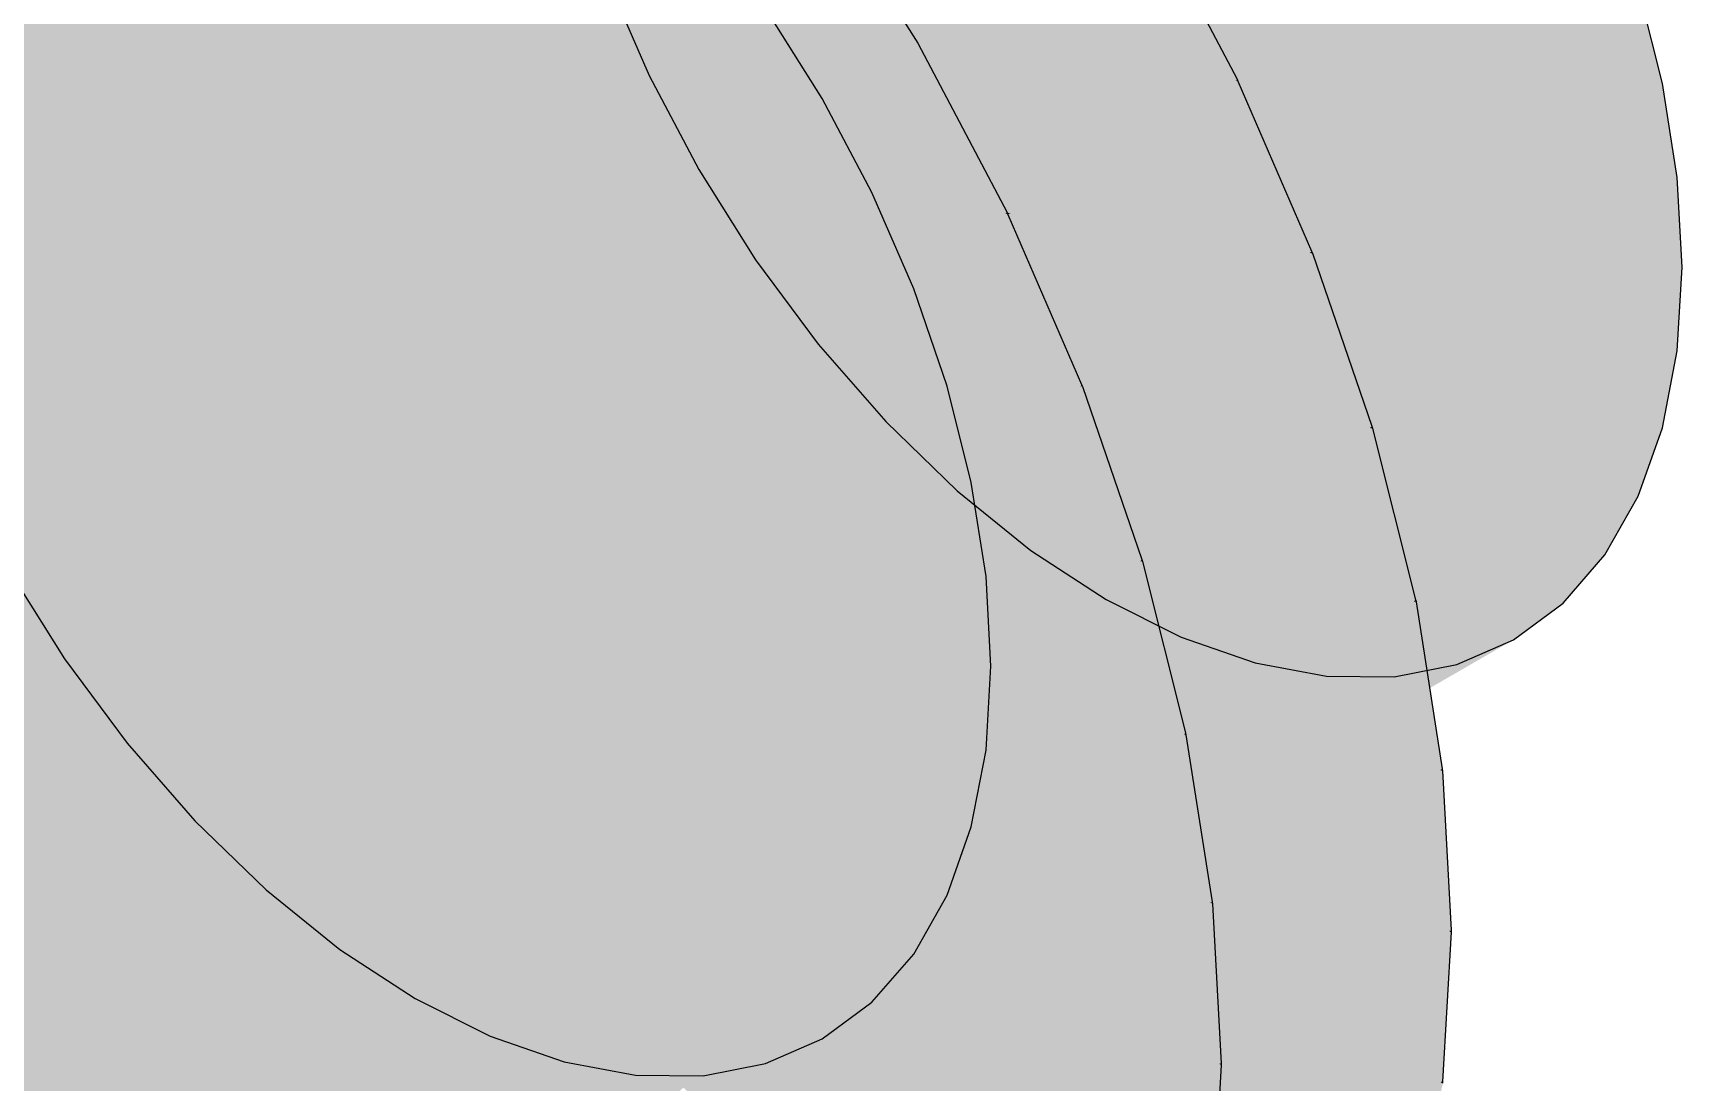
# Model space of a CAD drawing. Extents: x 0 to 297, y 0 to 210.
# Drawn here: x 190.15 to 200.28, y 145.92 to 152.36 of the extents above; entities that cross this region are included whole.
import ezdxf

# ---------------------------------------------------------------- set-up
doc = ezdxf.new("R2010")
doc.units = 0
doc.layers.add('SOMBRA', color=8, linetype='CONTINUOUS')
doc.layers.add('VISIBLE', color=7, linetype='CONTINUOUS')

msp = doc.modelspace()

# ---------------------------------------------------------------- linework, layer by layer
at = {"layer": 'SOMBRA', "color": 253}
for points in [[(188.9645, 152.5588), (193.2071, 155.0083), (188.9947, 152.0085)], [(193.2071, 155.0083), (193.2374, 154.458), (188.9947, 152.0085)], [(188.9947, 152.0085), (193.2374, 154.458), (189.0849, 151.4326)], [(193.2374, 154.458), (193.3276, 153.8821), (189.0849, 151.4326)], [(195, 151.961), (199.2426, 154.4104), (194.6523, 152.5138)], [(199.5476, 153.8329), (199.2426, 154.4104), (195, 151.961)], [(195.3049, 151.3834), (199.5476, 153.8329), (195, 151.961)], [(195.5858, 152.2992), (197, 153.1157), (194.9599, 153.2943)], [(195.5003, 152.2498), (195.083, 152.9133), (195.3566, 153.167)], [(195.8181, 152.4333), (195.5003, 152.2498), (195.3566, 153.167)], [(197.5489, 152.0761), (197, 153.1157), (195.5858, 152.2992)], [(197, 153.1157), (197.5379, 152.0727), (196.2835, 152.702)], [(197, 153.1157), (197.5489, 152.0761), (197.5379, 152.0727)], [(193.9377, 152.1012), (193.6808, 152.6936), (196.7426, 152.9671)], [(194.2426, 151.5237), (193.9377, 152.1012), (196.7426, 152.9671)], [(194.5903, 150.9708), (194.2426, 151.5237), (196.7426, 152.9671)], [(194.9749, 150.4522), (194.5903, 150.9708), (196.7426, 152.9671)], [(195.2815, 152.1235), (194.8946, 152.7386), (195.083, 152.9133)], [(195.3897, 149.9765), (194.9749, 150.4522), (196.7426, 152.9671)], [(195.5003, 152.2498), (195.2815, 152.1235), (195.083, 152.9133)], [(195.8276, 149.552), (195.3897, 149.9765), (196.7426, 152.9671)], [(196.2812, 149.1859), (195.8276, 149.552), (196.7426, 152.9671)], [(196.7426, 148.8846), (196.2812, 149.1859), (196.7426, 152.9671)], [(197.2041, 148.6531), (196.7426, 148.8846), (196.7426, 152.9671)], [(197.6577, 148.4954), (197.2041, 148.6531), (196.7426, 152.9671)], [(198.0956, 148.4142), (197.6577, 148.4954), (196.7426, 152.9671)], [(198.5104, 148.4109), (198.0956, 148.4142), (196.7426, 152.9671)], [(198.8949, 148.4856), (198.5104, 148.4109), (196.7426, 152.9671)], [(199.2426, 148.6369), (198.8949, 148.4856), (196.7426, 152.9671)], [(199.5476, 148.8624), (199.2426, 148.6369), (196.7426, 152.9671)], [(199.8045, 149.1581), (199.5476, 148.8624), (196.7426, 152.9671)], [(200.009, 149.5189), (199.8045, 149.1581), (196.7426, 152.9671)], [(200.1577, 149.9388), (200.009, 149.5189), (196.7426, 152.9671)], [(200.2479, 150.4104), (200.1577, 149.9388), (196.7426, 152.9671)], [(200.2782, 150.9258), (200.2479, 150.4104), (196.7426, 152.9671)], [(200.2479, 151.4762), (200.2782, 150.9258), (196.7426, 152.9671)], [(200.1577, 152.052), (200.2479, 151.4762), (196.7426, 152.9671)], [(200.009, 152.6435), (200.1577, 152.052), (196.7426, 152.9671)], [(195.1345, 152.0386), (194.7681, 152.6212), (194.8946, 152.7386)], [(195.2815, 152.1235), (195.1345, 152.0386), (194.8946, 152.7386)], [(196.2228, 151.6667), (195.8181, 152.4333), (196.2835, 152.702)], [(196.745, 151.8279), (196.2228, 151.6667), (196.2835, 152.702)], [(196.745, 151.8279), (196.2835, 152.702), (196.8571, 152.4142)], [(195.0435, 151.9861), (194.6898, 152.5485), (194.7681, 152.6212)], [(195.1345, 152.0386), (195.0435, 151.9861), (194.7681, 152.6212)], [(195, 151.961), (194.6523, 152.5138), (194.6898, 152.5485)], [(195.0435, 151.9861), (195, 151.961), (194.6898, 152.5485)], [(195.8662, 151.5567), (195.5003, 152.2498), (195.8181, 152.4333)], [(196.2228, 151.6667), (195.8662, 151.5567), (195.8181, 152.4333)], [(197.5379, 152.0727), (196.745, 151.8279), (196.8571, 152.4142)], [(196.1347, 151.2596), (197.5489, 152.0761), (195.5858, 152.2992)], [(195.6208, 151.4809), (195.2815, 152.1235), (195.5003, 152.2498)], [(195.8662, 151.5567), (195.6208, 151.4809), (195.5003, 152.2498)], [(195.4558, 151.43), (195.1345, 152.0386), (195.2815, 152.1235)], [(195.6208, 151.4809), (195.4558, 151.43), (195.2815, 152.1235)], [(197.1338, 150.9315), (196.745, 151.8279), (197.5379, 152.0727)], [(197.5538, 152.0647), (197.1338, 150.9315), (197.5379, 152.0727)], [(197.5538, 152.0647), (197.9994, 151.0088), (197.1338, 150.9315)], [(197.5489, 152.0761), (197.5538, 152.0647), (197.5379, 152.0727)], [(197.5538, 152.0647), (198.0064, 151.0212), (197.9994, 151.0088)], [(195.3049, 151.3834), (195, 151.961), (195.0435, 151.9861)], [(195.3538, 151.3985), (195.0435, 151.9861), (195.1345, 152.0386)], [(195.3538, 151.3985), (195.3049, 151.3834), (195.0435, 151.9861)], [(195.4558, 151.43), (195.3538, 151.3985), (195.1345, 152.0386)], [(196.5638, 150.8805), (196.2228, 151.6667), (196.745, 151.8279)], [(197.1338, 150.9315), (196.5638, 150.8805), (196.745, 151.8279)], [(196.1746, 150.8458), (195.8662, 151.5567), (196.2228, 151.6667)], [(196.5638, 150.8805), (196.1746, 150.8458), (196.2228, 151.6667)], [(195.9066, 150.8218), (195.6208, 151.4809), (195.8662, 151.5567)], [(196.1746, 150.8458), (195.9066, 150.8218), (195.8662, 151.5567)], [(195.7265, 150.8058), (195.4558, 151.43), (195.6208, 151.4809)], [(195.9066, 150.8218), (195.7265, 150.8058), (195.6208, 151.4809)], [(195.5619, 150.791), (195.3049, 151.3834), (195.3538, 151.3985)], [(195.6152, 150.7958), (195.3538, 151.3985), (195.4558, 151.43)], [(195.6152, 150.7958), (195.5619, 150.791), (195.3538, 151.3985)], [(195.7265, 150.8058), (195.6152, 150.7958), (195.4558, 151.43)], [(197.4434, 150.0279), (197.1338, 150.9315), (197.9994, 151.0088)], [(198.0114, 151.0098), (198.3668, 149.9364), (197.4434, 150.0279)], [(198.0114, 151.0098), (197.4434, 150.0279), (197.9994, 151.0088)], [(198.0064, 151.0212), (198.0114, 151.0098), (197.9994, 151.0088)], [(198.0114, 151.0098), (198.3756, 149.9466), (198.3668, 149.9364)], [(196.4201, 150.1293), (196.1746, 150.8458), (196.5638, 150.8805)], [(196.8352, 150.0881), (196.4201, 150.1293), (196.5638, 150.8805)], [(196.8352, 150.0881), (196.5638, 150.8805), (197.1338, 150.9315)], [(197.4434, 150.0279), (196.8352, 150.0881), (197.1338, 150.9315)], [(195.7664, 150.194), (195.5619, 150.791), (195.6152, 150.7958)], [(195.8233, 150.1884), (195.6152, 150.7958), (195.7265, 150.8058)], [(195.8233, 150.1884), (195.7664, 150.194), (195.6152, 150.7958)], [(195.9421, 150.1766), (195.7265, 150.8058), (195.9066, 150.8218)], [(195.9421, 150.1766), (195.8233, 150.1884), (195.7265, 150.8058)], [(196.1342, 150.1576), (195.9066, 150.8218), (196.1746, 150.8458)], [(196.1342, 150.1576), (195.9421, 150.1766), (195.9066, 150.8218)], [(196.4201, 150.1293), (196.1342, 150.1576), (196.1746, 150.8458)], [(195.9151, 149.6025), (195.7664, 150.194), (195.8233, 150.1884)], [(195.9745, 149.5866), (195.9151, 149.6025), (195.8233, 150.1884)], [(195.9745, 149.5866), (195.8233, 150.1884), (195.9421, 150.1766)], [(196.0987, 149.5533), (195.9745, 149.5866), (195.9421, 150.1766)], [(196.0987, 149.5533), (195.9421, 150.1766), (196.1342, 150.1576)], [(196.2996, 149.4995), (196.0987, 149.5533), (196.1342, 150.1576)], [(196.2996, 149.4995), (196.1342, 150.1576), (196.4201, 150.1293)], [(196.5985, 149.4194), (196.2996, 149.4995), (196.4201, 150.1293)], [(196.5985, 149.4194), (196.4201, 150.1293), (196.8352, 150.0881)], [(197.0325, 149.3031), (196.5985, 149.4194), (196.8352, 150.0881)], [(197.0325, 149.3031), (196.8352, 150.0881), (197.4434, 150.0279)], [(197.6684, 149.1327), (197.0325, 149.3031), (197.4434, 150.0279)], [(197.6684, 149.1327), (197.4434, 150.0279), (198.3668, 149.9364)], [(198.3795, 149.9352), (197.6684, 149.1327), (198.3668, 149.9364)], [(198.3795, 149.9352), (198.6338, 148.874), (197.6684, 149.1327)], [(198.3756, 149.9466), (198.3795, 149.9352), (198.3668, 149.9364)], [(198.3795, 149.9352), (198.6443, 148.8818), (198.6338, 148.874)], [(196.0053, 149.0267), (195.9151, 149.6025), (195.9745, 149.5866)], [(196.0663, 149.0007), (196.0053, 149.0267), (195.9745, 149.5866)], [(196.0663, 149.0007), (195.9745, 149.5866), (196.0987, 149.5533)], [(196.1938, 148.9465), (196.0663, 149.0007), (196.0987, 149.5533)], [(196.1938, 148.9465), (196.0987, 149.5533), (196.2996, 149.4995)], [(196.4, 148.8588), (196.1938, 148.9465), (196.2996, 149.4995)], [(196.4, 148.8588), (196.2996, 149.4995), (196.5985, 149.4194)], [(196.7067, 148.7283), (196.4, 148.8588), (196.5985, 149.4194)], [(196.7067, 148.7283), (196.5985, 149.4194), (197.0325, 149.3031)], [(197.1523, 148.5388), (196.7067, 148.7283), (197.0325, 149.3031)], [(197.1523, 148.5388), (197.0325, 149.3031), (197.6684, 149.1327)], [(197.8049, 148.2612), (197.1523, 148.5388), (197.6684, 149.1327)], [(197.8049, 148.2612), (197.6684, 149.1327), (198.6338, 148.874)], [(189.8655, 148.9966), (189.9565, 149.0491), (190.2319, 148.414)], [(189.9565, 149.0491), (190, 149.0742), (190.3102, 148.4866)], [(189.9565, 149.0491), (190.3102, 148.4866), (190.2319, 148.414)], [(190, 149.0742), (190.3477, 148.5214), (190.3102, 148.4866)], [(196.0355, 148.4763), (196.0053, 149.0267), (196.0663, 149.0007)], [(189.8655, 148.9966), (190.2319, 148.414), (190.1054, 148.2966)], [(196.0971, 148.4408), (196.0355, 148.4763), (196.0663, 149.0007)], [(196.0971, 148.4408), (196.0663, 149.0007), (196.1938, 148.9465)], [(196.2257, 148.3665), (196.0971, 148.4408), (196.1938, 148.9465)], [(196.2257, 148.3665), (196.1938, 148.9465), (196.4, 148.8588)], [(196.4336, 148.2465), (196.2257, 148.3665), (196.4, 148.8588)], [(196.4336, 148.2465), (196.4, 148.8588), (196.7067, 148.7283)], [(198.6471, 148.8705), (197.8049, 148.2612), (198.6338, 148.874)], [(198.6471, 148.8705), (198.7958, 147.8398), (197.8049, 148.2612)], [(198.6443, 148.8818), (198.6471, 148.8705), (198.6338, 148.874)], [(198.6471, 148.8705), (198.8078, 147.845), (198.7958, 147.8398)], [(196.743, 148.0679), (196.4336, 148.2465), (196.7067, 148.7283)], [(196.743, 148.0679), (196.7067, 148.7283), (197.1523, 148.5388)], [(190.3102, 148.4866), (190.3477, 148.5214), (190.7015, 147.9589)], [(190.3477, 148.5214), (190.7322, 148.0027), (190.7015, 147.9589)], [(197.1924, 147.8084), (196.743, 148.0679), (197.1523, 148.5388)], [(197.1924, 147.8084), (197.1523, 148.5388), (197.8049, 148.2612)], [(190.2319, 148.414), (190.3102, 148.4866), (190.6372, 147.8674)], [(190.3102, 148.4866), (190.7015, 147.9589), (190.6372, 147.8674)], [(196.0053, 147.9609), (196.0355, 148.4763), (196.0971, 148.4408)], [(196.0663, 147.9164), (196.0053, 147.9609), (196.0971, 148.4408)], [(196.0663, 147.9164), (196.0971, 148.4408), (196.2257, 148.3665)], [(190.1054, 148.2966), (190.2319, 148.414), (190.5332, 147.7195)], [(190.2319, 148.414), (190.6372, 147.8674), (190.5332, 147.7195)], [(196.1938, 147.8234), (196.0663, 147.9164), (196.2257, 148.3665)], [(196.1938, 147.8234), (196.2257, 148.3665), (196.4336, 148.2465)], [(189.917, 148.1219), (190.1054, 148.2966), (190.3785, 147.4994)], [(190.1054, 148.2966), (190.5332, 147.7195), (190.3785, 147.4994)], [(196.4, 147.6731), (196.1938, 147.8234), (196.4336, 148.2465)], [(196.4, 147.6731), (196.4336, 148.2465), (196.743, 148.0679)], [(197.8507, 147.4283), (197.1924, 147.8084), (197.8049, 148.2612)], [(197.8507, 147.4283), (197.8049, 148.2612), (198.7958, 147.8398)], [(189.917, 148.1219), (190.3785, 147.4994), (190.1538, 147.1797)], [(196.7067, 147.4493), (196.4, 147.6731), (196.743, 148.0679)], [(196.7067, 147.4493), (196.743, 148.0679), (197.1924, 147.8084)], [(190.6372, 147.8674), (190.7015, 147.9589), (191.0742, 147.3662)], [(190.7015, 147.9589), (190.7322, 148.0027), (191.1235, 147.4749)], [(190.7015, 147.9589), (191.1235, 147.4749), (191.0742, 147.3662)], [(190.7322, 148.0027), (191.147, 147.527), (191.1235, 147.4749)], [(195.9151, 147.4893), (196.0053, 147.9609), (196.0663, 147.9164)], [(195.9745, 147.4365), (195.9151, 147.4893), (196.0663, 147.9164)], [(195.9745, 147.4365), (196.0663, 147.9164), (196.1938, 147.8234)], [(190.5332, 147.7195), (190.6372, 147.8674), (190.9947, 147.1903)], [(190.6372, 147.8674), (191.0742, 147.3662), (190.9947, 147.1903)], [(196.0987, 147.3264), (195.9745, 147.4365), (196.1938, 147.8234)], [(196.0987, 147.3264), (196.1938, 147.8234), (196.4, 147.6731)], [(198.8095, 147.8339), (197.8507, 147.4283), (198.7958, 147.8398)], [(198.8095, 147.8339), (198.8502, 146.8513), (197.8507, 147.4283)], [(198.8078, 147.845), (198.8095, 147.8339), (198.7958, 147.8398)], [(198.8095, 147.8339), (198.8634, 146.8539), (198.8502, 146.8513)], [(190.3785, 147.4994), (190.5332, 147.7195), (190.8763, 146.9285)], [(190.5332, 147.7195), (190.9947, 147.1903), (190.8763, 146.9285)], [(197.1523, 147.1243), (196.7067, 147.4493), (197.1924, 147.8084)], [(197.1523, 147.1243), (197.1924, 147.8084), (197.8507, 147.4283)], [(196.2996, 147.1483), (196.0987, 147.3264), (196.4, 147.6731)], [(196.2996, 147.1483), (196.4, 147.6731), (196.7067, 147.4493)], [(191.1235, 147.4749), (191.147, 147.527), (191.569, 147.0431)], [(191.147, 147.527), (191.5849, 147.1025), (191.569, 147.0431)], [(190.1538, 147.1797), (190.3785, 147.4994), (190.7043, 146.5484)], [(190.3785, 147.4994), (190.8763, 146.9285), (190.7043, 146.5484)], [(191.0742, 147.3662), (191.1235, 147.4749), (191.5357, 146.9188)], [(191.1235, 147.4749), (191.569, 147.0431), (191.5357, 146.9188)], [(195.7664, 147.0694), (195.9151, 147.4893), (195.9745, 147.4365)], [(195.8233, 147.0094), (195.7664, 147.0694), (195.9745, 147.4365)], [(195.8233, 147.0094), (195.9745, 147.4365), (196.0987, 147.3264)], [(196.5985, 146.8833), (196.2996, 147.1483), (196.7067, 147.4493)], [(196.5985, 146.8833), (196.7067, 147.4493), (197.1523, 147.1243)], [(197.8049, 146.6483), (197.1523, 147.1243), (197.8507, 147.4283)], [(197.8049, 146.6483), (197.8507, 147.4283), (198.8502, 146.8513)], [(190.9947, 147.1903), (191.0742, 147.3662), (191.4819, 146.718)], [(191.0742, 147.3662), (191.5357, 146.9188), (191.4819, 146.718)], [(195.9421, 146.884), (195.8233, 147.0094), (196.0987, 147.3264)], [(195.9421, 146.884), (196.0987, 147.3264), (196.2996, 147.1483)], [(189.8246, 146.7115), (190.1538, 147.1797), (190.4524, 145.9916)], [(190.1538, 147.1797), (190.7043, 146.5484), (190.4524, 145.9916)], [(190.8763, 146.9285), (190.9947, 147.1903), (191.4018, 146.4191)], [(190.9947, 147.1903), (191.4819, 146.718), (191.4018, 146.4191)], [(191.569, 147.0431), (191.5849, 147.1025), (192.0305, 146.6706)], [(191.5849, 147.1025), (192.0385, 146.7365), (192.0305, 146.6706)], [(196.1342, 146.6812), (195.9421, 146.884), (196.2996, 147.1483)], [(196.1342, 146.6812), (196.2996, 147.1483), (196.5985, 146.8833)], [(197.0325, 146.4983), (196.5985, 146.8833), (197.1523, 147.1243)], [(197.0325, 146.4983), (197.1523, 147.1243), (197.8049, 146.6483)], [(191.5357, 146.9188), (191.569, 147.0431), (192.0137, 146.5331)], [(191.569, 147.0431), (192.0305, 146.6706), (192.0137, 146.5331)], [(195.5619, 146.7086), (195.7664, 147.0694), (195.8233, 147.0094)], [(195.6152, 146.6423), (195.5619, 146.7086), (195.8233, 147.0094)], [(195.6152, 146.6423), (195.8233, 147.0094), (195.9421, 146.884)], [(190.7043, 146.5484), (190.8763, 146.9285), (191.2855, 145.985)], [(190.8763, 146.9285), (191.4018, 146.4191), (191.2855, 145.985)], [(191.4819, 146.718), (191.5357, 146.9188), (191.9866, 146.3107)], [(191.5357, 146.9188), (192.0137, 146.5331), (191.9866, 146.3107)], [(195.7265, 146.5037), (195.6152, 146.6423), (195.9421, 146.884)], [(195.7265, 146.5037), (195.9421, 146.884), (196.1342, 146.6812)], [(196.4201, 146.3794), (196.1342, 146.6812), (196.5985, 146.8833)], [(196.4201, 146.3794), (196.5985, 146.8833), (197.0325, 146.4983)], [(198.864, 146.8433), (197.8049, 146.6483), (198.8502, 146.8513)], [(198.864, 146.8433), (198.7958, 145.9256), (197.8049, 146.6483)], [(198.864, 146.8433), (198.8101, 145.9255), (198.7958, 145.9256)], [(198.8634, 146.8539), (198.864, 146.8433), (198.8502, 146.8513)], [(189.8246, 146.7115), (190.4524, 145.9916), (190.0699, 145.1462)], [(191.4018, 146.4191), (191.4819, 146.718), (191.9462, 145.9798)], [(191.4819, 146.718), (191.9866, 146.3107), (191.9462, 145.9798)], [(192.0305, 146.6706), (192.0385, 146.7365), (192.5, 146.364)], [(192.0385, 146.7365), (192.5, 146.4351), (192.5, 146.364)], [(195.3049, 146.4129), (195.5619, 146.7086), (195.6152, 146.6423)], [(192.0137, 146.5331), (192.0305, 146.6706), (192.5, 146.2155)], [(192.0305, 146.6706), (192.5, 146.364), (192.5, 146.2155)], [(195.3538, 146.3414), (195.3049, 146.4129), (195.6152, 146.6423)], [(195.3538, 146.3414), (195.6152, 146.6423), (195.7265, 146.5037)], [(195.9066, 146.2797), (195.7265, 146.5037), (196.1342, 146.6812)], [(195.9066, 146.2797), (196.1342, 146.6812), (196.4201, 146.3794)], [(197.6684, 145.9345), (197.0325, 146.4983), (197.8049, 146.6483)], [(197.6684, 145.9345), (197.8049, 146.6483), (198.7958, 145.9256)], [(190.4524, 145.9916), (190.7043, 146.5484), (191.1151, 145.3492)], [(190.7043, 146.5484), (191.2855, 145.985), (191.1151, 145.3492)], [(191.9866, 146.3107), (192.0137, 146.5331), (192.5, 145.9754)], [(192.0137, 146.5331), (192.5, 146.2155), (192.5, 145.9754)], [(195.4558, 146.1921), (195.3538, 146.3414), (195.7265, 146.5037)], [(195.4558, 146.1921), (195.7265, 146.5037), (195.9066, 146.2797)], [(196.8353, 145.9411), (196.4201, 146.3794), (197.0325, 146.4983)], [(196.8353, 145.9411), (197.0325, 146.4983), (197.6684, 145.9345)], [(191.2855, 145.985), (191.4018, 146.4191), (191.8875, 145.4992)], [(191.4018, 146.4191), (191.9462, 145.9798), (191.8875, 145.4992)], [(192.5, 146.364), (192.5, 146.4351), (192.9695, 146.1285)], [(192.5, 146.4351), (192.9615, 146.2036), (192.9695, 146.1285)], [(195, 146.1874), (195.3049, 146.4129), (195.3538, 146.3414)], [(191.9462, 145.9798), (191.9866, 146.3107), (192.5, 145.6181)], [(191.9866, 146.3107), (192.5, 145.9754), (192.5, 145.6181)], [(192.5, 146.2155), (192.5, 146.364), (192.9863, 145.9716)], [(192.5, 146.364), (192.9695, 146.1285), (192.9863, 145.9716)], [(195.0435, 146.1121), (195, 146.1874), (195.3538, 146.3414)], [(195.0435, 146.1121), (195.3538, 146.3414), (195.4558, 146.1921)], [(196.1746, 145.9463), (195.9066, 146.2797), (196.4201, 146.3794)], [(196.1746, 145.9463), (196.4201, 146.3794), (196.8353, 145.9411)], [(192.5, 145.9754), (192.5, 146.2155), (193.0134, 145.7178)], [(192.5, 146.2155), (192.9863, 145.9716), (193.0134, 145.7178)], [(192.9695, 146.1285), (192.9615, 146.2036), (193.431, 145.968)], [(192.9615, 146.2036), (193.4151, 146.0459), (193.431, 145.968)], [(195.1345, 145.9546), (195.0435, 146.1121), (195.4558, 146.1921)], [(195.1345, 145.9546), (195.4558, 146.1921), (195.6208, 145.9507)], [(195.6208, 145.9507), (195.4558, 146.1921), (195.9066, 146.2797)], [(195.6208, 145.9507), (195.9066, 146.2797), (196.1746, 145.9463)], [(192.9863, 145.9716), (192.9695, 146.1285), (193.4643, 145.8054)], [(192.9695, 146.1285), (193.431, 145.968), (193.4643, 145.8054)], [(194.6523, 146.0361), (195, 146.1874), (195.0435, 146.1121)], [(194.6898, 145.9581), (194.6523, 146.0361), (195.0435, 146.1121)], [(194.6898, 145.9581), (195.0435, 146.1121), (195.1345, 145.9546)], [(190.8529, 144.3705), (190.0699, 145.1462), (190.4524, 145.9916)], [(190.8529, 144.3705), (190.4524, 145.9916), (190.8565, 144.3838)], [(190.4524, 145.9916), (191.1151, 145.3492), (190.8565, 144.3838)], [(193.431, 145.968), (193.4151, 146.0459), (193.8765, 145.8854)], [(193.4151, 146.0459), (193.853, 145.9647), (193.8765, 145.8854)], [(194.2678, 145.9614), (194.6523, 146.0361), (194.6898, 145.9581)], [(191.1151, 145.3492), (191.2855, 145.985), (191.8016, 144.7952)], [(191.2855, 145.985), (191.8875, 145.4992), (191.8016, 144.7952)], [(191.8875, 145.4992), (191.9462, 145.9798), (192.5, 145.0992)], [(191.9462, 145.9798), (192.5, 145.6181), (192.5, 145.0992)], [(192.5, 145.6181), (192.5, 145.9754), (193.0538, 145.3403)], [(192.5, 145.9754), (193.0134, 145.7178), (193.0538, 145.3403)], [(193.0134, 145.7178), (192.9863, 145.9716), (193.5181, 145.5424)], [(192.9863, 145.9716), (193.4643, 145.8054), (193.5181, 145.5424)], [(193.4643, 145.8054), (193.431, 145.968), (193.9258, 145.7198)], [(193.431, 145.968), (193.8765, 145.8854), (193.9258, 145.7198)], [(193.8765, 145.8854), (193.853, 145.9647), (194.2985, 145.8821)], [(193.853, 145.9647), (194.2678, 145.9614), (194.2985, 145.8821)], [(194.2985, 145.8821), (194.2678, 145.9614), (194.6898, 145.9581)], [(194.2985, 145.8821), (194.6898, 145.9581), (194.7681, 145.7951)], [(194.7681, 145.7951), (194.6898, 145.9581), (195.1345, 145.9546)], [(194.7681, 145.7951), (195.1345, 145.9546), (195.2815, 145.6999)], [(195.2815, 145.6999), (195.1345, 145.9546), (195.6208, 145.9507)], [(195.2815, 145.6999), (195.6208, 145.9507), (195.8662, 145.5915)], [(195.8662, 145.5915), (195.6208, 145.9507), (196.1746, 145.9463)], [(195.8662, 145.5915), (196.1746, 145.9463), (196.5638, 145.4622)], [(196.5638, 145.4622), (196.1746, 145.9463), (196.8353, 145.9411)], [(196.5638, 145.4622), (196.8353, 145.9411), (197.4434, 145.2991)], [(197.4434, 145.2991), (196.8353, 145.9411), (197.6684, 145.9345)], [(197.4434, 145.2991), (197.6684, 145.9345), (198.6338, 145.0784)], [(198.8095, 145.9156), (198.6338, 145.0784), (197.6684, 145.9345)], [(198.8095, 145.9156), (197.6684, 145.9345), (198.7958, 145.9256)], [(198.8101, 145.9255), (198.8095, 145.9156), (198.7958, 145.9256)]]:
    msp.add_solid(points, dxfattribs=at)
at = {"layer": 'SOMBRA', "color": 252}
for points in [[(188.9335, 154.1826), (191.0858, 149.7011), (189.318, 154.2572)], [(189.318, 154.2572), (191.0858, 149.7011), (189.7328, 154.2539)], [(189.7328, 154.2539), (191.0858, 149.7011), (190.1707, 154.1728)], [(188.5858, 154.0312), (191.0858, 149.7011), (188.9335, 154.1826)], [(190.1707, 154.1728), (191.0858, 149.7011), (190.6243, 154.0151)], [(188.2809, 153.8058), (191.0858, 149.7011), (188.5858, 154.0312)], [(190.6243, 154.0151), (191.0858, 149.7011), (191.0858, 153.7836)], [(188.0239, 153.5101), (191.0858, 149.7011), (188.2809, 153.8058)], [(189.0849, 151.4326), (193.3276, 153.8821), (189.2336, 150.8411)], [(193.3276, 153.8821), (193.4762, 153.2906), (189.2336, 150.8411)], [(191.0858, 153.7836), (191.0858, 149.7011), (191.5473, 153.4822)], [(199.8045, 153.2405), (199.5476, 153.8329), (195.3049, 151.3834)], [(187.8194, 153.1492), (191.0858, 149.7011), (188.0239, 153.5101)], [(191.5473, 153.4822), (191.0858, 149.7011), (192.0008, 153.1161)], [(189.2336, 150.8411), (193.4762, 153.2906), (189.4381, 150.2441)], [(193.4762, 153.2906), (193.6808, 152.6936), (189.4381, 150.2441)], [(194.9599, 153.2943), (193.2073, 152.7193), (193.9424, 152.3505)], [(195.5858, 152.2992), (194.9599, 153.2943), (193.9424, 152.3505)], [(195.5619, 150.791), (199.8045, 153.2405), (195.3049, 151.3834)], [(200.009, 152.6435), (199.8045, 153.2405), (195.5619, 150.791)], [(187.6707, 152.7294), (191.0858, 149.7011), (187.8194, 153.1492)], [(192.0008, 153.1161), (191.0858, 149.7011), (192.4388, 152.6917)], [(192.5911, 153.0284), (192.5115, 152.8525), (192.8843, 152.2598)], [(192.5911, 153.0284), (192.8843, 152.2598), (192.9486, 152.3513)], [(192.5911, 153.0284), (192.9486, 152.3513), (193.0526, 152.4992)], [(192.5115, 152.8525), (192.4623, 152.7437), (192.8536, 152.216)], [(192.5115, 152.8525), (192.8536, 152.216), (192.8843, 152.2598)], [(187.5805, 152.2577), (191.0858, 149.7011), (187.6707, 152.7294)], [(189.4381, 150.2441), (193.6808, 152.6936), (189.6951, 149.6517)], [(193.6808, 152.6936), (193.9377, 152.1012), (189.6951, 149.6517)], [(192.4388, 152.6917), (191.0858, 149.7011), (192.8536, 152.216)], [(192.4623, 152.7437), (192.4388, 152.6917), (192.8536, 152.216)], [(193.2073, 152.7193), (193.0526, 152.4992), (193.3538, 151.8047)], [(193.2073, 152.7193), (193.3538, 151.8047), (193.4804, 151.9221)], [(193.2073, 152.7193), (193.4804, 151.9221), (193.6688, 152.0968)], [(193.2073, 152.7193), (193.6688, 152.0968), (193.5564, 152.5442)], [(195.7664, 150.194), (200.009, 152.6435), (195.5619, 150.791)], [(200.1577, 152.052), (200.009, 152.6435), (195.7664, 150.194)], [(193.0526, 152.4992), (192.9486, 152.3513), (193.2756, 151.7321)], [(193.0526, 152.4992), (193.2756, 151.7321), (193.3538, 151.8047)], [(193.6688, 152.0968), (193.9424, 152.3505), (193.5564, 152.5442)], [(192.9486, 152.3513), (192.8843, 152.2598), (193.2381, 151.6973)], [(192.9486, 152.3513), (193.2381, 151.6973), (193.2756, 151.7321)], [(193.9424, 152.3505), (193.6688, 152.0968), (193.8673, 151.307)], [(193.9424, 152.3505), (193.8673, 151.307), (194.0861, 151.4333)], [(193.9424, 152.3505), (194.0861, 151.4333), (194.4038, 151.6168)], [(193.9424, 152.3505), (194.4038, 151.6168), (194.3755, 152.1332)], [(195.5858, 152.2992), (193.9424, 152.3505), (194.8693, 151.8855)], [(196.1347, 151.2596), (195.5858, 152.2992), (194.8693, 151.8855)], [(187.5503, 151.7423), (191.0858, 149.7011), (187.5805, 152.2577)], [(192.8536, 152.216), (191.0858, 149.7011), (193.2381, 151.6973)], [(192.8843, 152.2598), (192.8536, 152.216), (193.2381, 151.6973)], [(189.6951, 149.6517), (193.9377, 152.1012), (190, 149.0742)], [(193.9377, 152.1012), (194.2426, 151.5237), (190, 149.0742)], [(193.6688, 152.0968), (193.4804, 151.9221), (193.7202, 151.2221)], [(193.6688, 152.0968), (193.7202, 151.2221), (193.8673, 151.307)], [(194.4038, 151.6168), (194.8693, 151.8855), (194.3755, 152.1332)], [(197.5538, 152.0647), (197.5489, 152.0761), (196.1347, 151.2596)], [(197.5538, 152.0647), (196.1347, 151.2596), (196.1546, 151.2569)], [(198.0064, 151.0212), (197.5538, 152.0647), (196.1546, 151.2569)], [(195.9151, 149.6025), (200.1577, 152.052), (195.7664, 150.194)], [(200.2479, 151.4762), (200.1577, 152.052), (195.9151, 149.6025)], [(193.4804, 151.9221), (193.3538, 151.8047), (193.6293, 151.1696)], [(193.4804, 151.9221), (193.6293, 151.1696), (193.7202, 151.2221)], [(194.8693, 151.8855), (194.4038, 151.6168), (194.452, 150.7402)], [(194.8693, 151.8855), (194.452, 150.7402), (194.8086, 150.8502)], [(194.8693, 151.8855), (194.8086, 150.8502), (195.3308, 151.0114)], [(194.8693, 151.8855), (195.3308, 151.0114), (195.4429, 151.5977)], [(196.1347, 151.2596), (194.8693, 151.8855), (196.1237, 151.2562)], [(193.3538, 151.8047), (193.2756, 151.7321), (193.5858, 151.1445)], [(193.3538, 151.8047), (193.5858, 151.1445), (193.6293, 151.1696)], [(187.5805, 151.192), (191.0858, 149.7011), (187.5503, 151.7423)], [(193.2381, 151.6973), (191.0858, 149.7011), (193.5858, 151.1445)], [(193.2756, 151.7321), (193.2381, 151.6973), (193.5858, 151.1445)], [(194.4038, 151.6168), (194.0861, 151.4333), (194.2065, 150.6644)], [(194.4038, 151.6168), (194.2065, 150.6644), (194.452, 150.7402)], [(195.3308, 151.0114), (196.1237, 151.2562), (195.4429, 151.5977)], [(190, 149.0742), (194.2426, 151.5237), (190.3477, 148.5214)], [(194.2426, 151.5237), (194.5903, 150.9708), (190.3477, 148.5214)], [(196.0053, 149.0267), (200.2479, 151.4762), (195.9151, 149.6025)], [(200.2782, 150.9258), (200.2479, 151.4762), (196.0053, 149.0267)], [(194.0861, 151.4333), (193.8673, 151.307), (194.0416, 150.6135)], [(194.0861, 151.4333), (194.0416, 150.6135), (194.2065, 150.6644)], [(193.8673, 151.307), (193.7202, 151.2221), (193.9395, 150.582)], [(193.8673, 151.307), (193.9395, 150.582), (194.0416, 150.6135)], [(196.1237, 151.2562), (195.1496, 150.064), (195.7196, 150.115)], [(196.1237, 151.2562), (195.3308, 151.0114), (195.1496, 150.064)], [(196.5922, 150.2047), (196.1237, 151.2562), (195.7196, 150.115)], [(196.1396, 151.2482), (196.1347, 151.2596), (196.1237, 151.2562)], [(196.5922, 150.2047), (196.1396, 151.2482), (196.1237, 151.2562)], [(196.1546, 151.2569), (196.1347, 151.2596), (196.1396, 151.2482)], [(197.9914, 151.0125), (196.1546, 151.2569), (196.1396, 151.2482)], [(198.0064, 151.0212), (196.1546, 151.2569), (197.9914, 151.0125)], [(187.6707, 150.6161), (191.0858, 149.7011), (187.5805, 151.192)], [(193.6293, 151.1696), (193.5858, 151.1445), (193.8907, 150.5669)], [(193.7202, 151.2221), (193.6293, 151.1696), (193.8907, 150.5669)], [(193.7202, 151.2221), (193.8907, 150.5669), (193.9395, 150.582)], [(197.9914, 151.0125), (196.1396, 151.2482), (196.5922, 150.2047)], [(193.5858, 151.1445), (191.0858, 149.7011), (193.8907, 150.5669)], [(190.3477, 148.5214), (194.5903, 150.9708), (190.7322, 148.0027)], [(194.5903, 150.9708), (194.9749, 150.4522), (190.7322, 148.0027)], [(195.3308, 151.0114), (194.7604, 150.0293), (195.1496, 150.064)], [(195.3308, 151.0114), (194.8086, 150.8502), (194.7604, 150.0293)], [(196.5971, 150.1933), (197.9914, 151.0125), (196.5922, 150.2047)], [(196.5971, 150.1933), (198.0114, 151.0098), (197.9914, 151.0125)], [(198.3756, 149.9466), (198.0114, 151.0098), (196.5971, 150.1933)], [(198.0114, 151.0098), (198.0064, 151.0212), (197.9914, 151.0125)], [(194.8086, 150.8502), (194.452, 150.7402), (194.4924, 150.0053)], [(194.8086, 150.8502), (194.4924, 150.0053), (194.7604, 150.0293)], [(196.0355, 148.4763), (200.2782, 150.9258), (196.0053, 149.0267)], [(200.2479, 150.4104), (200.2782, 150.9258), (196.0355, 148.4763)], [(194.2065, 150.6644), (194.0416, 150.6135), (194.201, 149.9793)], [(194.2065, 150.6644), (194.201, 149.9793), (194.3123, 149.9893)], [(194.452, 150.7402), (194.2065, 150.6644), (194.3123, 149.9893)], [(194.452, 150.7402), (194.3123, 149.9893), (194.4924, 150.0053)], [(187.8194, 150.0246), (191.0858, 149.7011), (187.6707, 150.6161)], [(193.8907, 150.5669), (191.0858, 149.7011), (194.1476, 149.9746)], [(193.9395, 150.582), (193.8907, 150.5669), (194.1476, 149.9746)], [(194.0416, 150.6135), (193.9395, 150.582), (194.1476, 149.9746)], [(194.0416, 150.6135), (194.1476, 149.9746), (194.201, 149.9793)], [(190.7322, 148.0027), (194.9749, 150.4522), (191.147, 147.527)], [(194.9749, 150.4522), (195.3897, 149.9765), (191.147, 147.527)], [(200.1577, 149.9388), (200.2479, 150.4104), (196.0053, 147.9609)], [(196.0053, 147.9609), (200.2479, 150.4104), (196.0355, 148.4763)], [(196.5852, 150.1923), (195.421, 149.2716), (196.0292, 149.2114)], [(196.5852, 150.1923), (195.7196, 150.115), (195.421, 149.2716)], [(196.5922, 150.2047), (195.7196, 150.115), (196.5852, 150.1923)], [(196.9614, 149.1301), (196.5852, 150.1923), (196.0292, 149.2114)], [(196.5971, 150.1933), (196.5922, 150.2047), (196.5852, 150.1923)], [(196.9614, 149.1301), (196.5971, 150.1933), (196.5852, 150.1923)], [(198.3756, 149.9466), (196.5971, 150.1933), (198.3606, 149.9379)], [(198.3606, 149.9379), (196.5971, 150.1933), (196.9614, 149.1301)], [(195.1496, 150.064), (194.72, 149.3411), (195.0059, 149.3128)], [(195.1496, 150.064), (194.7604, 150.0293), (194.72, 149.3411)], [(195.7196, 150.115), (195.0059, 149.3128), (195.421, 149.2716)], [(195.7196, 150.115), (195.1496, 150.064), (195.0059, 149.3128)], [(188.0239, 149.4276), (191.0858, 149.7011), (187.8194, 150.0246)], [(194.1476, 149.9746), (191.0858, 149.7011), (194.3522, 149.3775)], [(191.147, 147.527), (195.3897, 149.9765), (191.5849, 147.1025)], [(195.3897, 149.9765), (195.8276, 149.552), (191.5849, 147.1025)], [(194.201, 149.9793), (194.1476, 149.9746), (194.3522, 149.3775)], [(194.3123, 149.9893), (194.201, 149.9793), (194.3522, 149.3775)], [(194.4924, 150.0053), (194.3123, 149.9893), (194.4091, 149.3719)], [(194.3123, 149.9893), (194.3522, 149.3775), (194.4091, 149.3719)], [(194.4924, 150.0053), (194.4091, 149.3719), (194.5279, 149.3601)], [(194.7604, 150.0293), (194.4924, 150.0053), (194.5279, 149.3601)], [(194.7604, 150.0293), (194.5279, 149.3601), (194.72, 149.3411)], [(200.009, 149.5189), (200.1577, 149.9388), (195.9151, 147.4893)], [(195.9151, 147.4893), (200.1577, 149.9388), (196.0053, 147.9609)], [(196.9653, 149.1187), (198.3606, 149.9379), (196.9614, 149.1301)], [(196.9653, 149.1187), (198.3795, 149.9352), (198.3606, 149.9379)], [(198.6443, 148.8818), (198.3795, 149.9352), (196.9653, 149.1187)], [(198.3795, 149.9352), (198.3756, 149.9466), (198.3606, 149.9379)], [(188.2809, 148.8352), (191.0858, 149.7011), (188.0239, 149.4276)], [(188.5858, 148.2577), (191.0858, 149.7011), (188.2809, 148.8352)], [(188.9335, 147.7049), (191.0858, 149.7011), (188.5858, 148.2577)], [(189.318, 147.1862), (191.0858, 149.7011), (188.9335, 147.7049)], [(189.7328, 146.7105), (191.0858, 149.7011), (189.318, 147.1862)], [(190.1707, 146.286), (191.0858, 149.7011), (189.7328, 146.7105)], [(190.6243, 145.92), (191.0858, 149.7011), (190.1707, 146.286)], [(191.0858, 145.6186), (191.0858, 149.7011), (190.6243, 145.92)], [(191.5473, 145.3871), (191.0858, 149.7011), (191.0858, 145.6186)], [(192.0008, 145.2294), (191.0858, 149.7011), (191.5473, 145.3871)], [(192.4388, 145.1482), (191.0858, 149.7011), (192.0008, 145.2294)], [(192.8536, 145.1449), (191.0858, 149.7011), (192.4388, 145.1482)], [(193.2381, 145.2196), (191.0858, 149.7011), (192.8536, 145.1449)], [(193.5858, 145.371), (191.0858, 149.7011), (193.2381, 145.2196)], [(193.8907, 145.5964), (191.0858, 149.7011), (193.5858, 145.371)], [(194.1476, 145.8921), (191.0858, 149.7011), (193.8907, 145.5964)], [(194.3522, 146.2529), (191.0858, 149.7011), (194.1476, 145.8921)], [(194.5008, 146.6728), (191.0858, 149.7011), (194.3522, 146.2529)], [(194.5911, 147.1444), (191.0858, 149.7011), (194.5008, 146.6728)], [(194.6213, 147.6598), (191.0858, 149.7011), (194.5911, 147.1444)], [(194.5911, 148.2102), (191.0858, 149.7011), (194.6213, 147.6598)], [(194.5008, 148.786), (191.0858, 149.7011), (194.5911, 148.2102)], [(194.3522, 149.3775), (191.0858, 149.7011), (194.5008, 148.786)], [(191.5849, 147.1025), (195.8276, 149.552), (192.0385, 146.7365)], [(195.8276, 149.552), (196.2812, 149.1859), (192.0385, 146.7365)], [(199.8045, 149.1581), (200.009, 149.5189), (195.7664, 147.0694)], [(195.7664, 147.0694), (200.009, 149.5189), (195.9151, 147.4893)], [(194.4091, 149.3719), (194.3522, 149.3775), (194.5008, 148.786)], [(194.5279, 149.3601), (194.4091, 149.3719), (194.5008, 148.786)], [(194.5279, 149.3601), (194.5008, 148.786), (194.5603, 148.7701)], [(194.72, 149.3411), (194.5279, 149.3601), (194.5603, 148.7701)], [(194.72, 149.3411), (194.5603, 148.7701), (194.6845, 148.7368)], [(195.0059, 149.3128), (194.72, 149.3411), (194.6845, 148.7368)], [(195.0059, 149.3128), (194.6845, 148.7368), (194.8854, 148.683)], [(195.421, 149.2716), (195.0059, 149.3128), (194.8854, 148.683)], [(195.421, 149.2716), (194.8854, 148.683), (195.1843, 148.6029)], [(196.0292, 149.2114), (195.421, 149.2716), (195.1843, 148.6029)], [(192.0385, 146.7365), (196.2812, 149.1859), (192.5, 146.4351)], [(196.2812, 149.1859), (196.7426, 148.8846), (192.5, 146.4351)], [(196.0292, 149.2114), (195.1843, 148.6029), (195.6183, 148.4866)], [(199.5476, 148.8624), (199.8045, 149.1581), (195.5619, 146.7086)], [(195.5619, 146.7086), (199.8045, 149.1581), (195.7664, 147.0694)], [(196.9526, 149.1199), (196.0292, 149.2114), (195.6183, 148.4866)], [(196.9614, 149.1301), (196.0292, 149.2114), (196.9526, 149.1199)], [(196.9653, 149.1187), (196.9614, 149.1301), (196.9526, 149.1199)], [(196.9526, 149.1199), (195.6183, 148.4866), (196.2542, 148.3162)], [(197.2301, 148.0653), (196.9526, 149.1199), (196.2542, 148.3162)], [(197.2301, 148.0653), (196.9653, 149.1187), (196.9526, 149.1199)], [(198.6443, 148.8818), (196.9653, 149.1187), (198.6292, 148.8731)], [(198.6292, 148.8731), (196.9653, 149.1187), (197.2301, 148.0653)], [(192.5, 146.4351), (196.7426, 148.8846), (192.9615, 146.2036)], [(196.7426, 148.8846), (197.2041, 148.6531), (192.9615, 146.2036)], [(199.2426, 148.6369), (199.5476, 148.8624), (195.3049, 146.4129)], [(195.3049, 146.4129), (199.5476, 148.8624), (195.5619, 146.7086)], [(197.2329, 148.054), (198.6292, 148.8731), (197.2301, 148.0653)], [(197.2329, 148.054), (198.6471, 148.8705), (198.6292, 148.8731)], [(198.8078, 147.845), (198.6471, 148.8705), (197.2329, 148.054)], [(198.6471, 148.8705), (198.6443, 148.8818), (198.6292, 148.8731)], [(194.5603, 148.7701), (194.5008, 148.786), (194.5911, 148.2102)], [(194.6845, 148.7368), (194.5603, 148.7701), (194.5911, 148.2102)], [(194.6845, 148.7368), (194.5911, 148.2102), (194.6521, 148.1842)], [(194.8854, 148.683), (194.6845, 148.7368), (194.6521, 148.1842)], [(192.9615, 146.2036), (197.2041, 148.6531), (193.4151, 146.0459)], [(197.2041, 148.6531), (197.6577, 148.4954), (193.4151, 146.0459)], [(194.8854, 148.683), (194.6521, 148.1842), (194.7796, 148.13)], [(195.1843, 148.6029), (194.8854, 148.683), (194.7796, 148.13)], [(198.8949, 148.4856), (199.2426, 148.6369), (195, 146.1874)], [(195, 146.1874), (199.2426, 148.6369), (195.3049, 146.4129)], [(195.1843, 148.6029), (194.7796, 148.13), (194.9858, 148.0423)], [(195.6183, 148.4866), (195.1843, 148.6029), (194.9858, 148.0423)], [(193.4151, 146.0459), (197.6577, 148.4954), (193.853, 145.9647)], [(197.6577, 148.4954), (198.0956, 148.4142), (193.853, 145.9647)], [(198.5104, 148.4109), (198.8949, 148.4856), (194.6523, 146.0361)], [(194.6523, 146.0361), (198.8949, 148.4856), (195, 146.1874)], [(195.6183, 148.4866), (194.9858, 148.0423), (195.2925, 147.9118)], [(196.2542, 148.3162), (195.6183, 148.4866), (195.2925, 147.9118)], [(193.853, 145.9647), (198.0956, 148.4142), (194.2678, 145.9614)], [(198.0956, 148.4142), (198.5104, 148.4109), (194.2678, 145.9614)], [(194.2678, 145.9614), (198.5104, 148.4109), (194.6523, 146.0361)], [(196.2542, 148.3162), (195.2925, 147.9118), (195.7381, 147.7223)], [(197.2196, 148.0575), (196.2542, 148.3162), (195.7381, 147.7223)], [(197.2301, 148.0653), (196.2542, 148.3162), (197.2196, 148.0575)], [(194.6521, 148.1842), (194.5911, 148.2102), (194.6213, 147.6598)], [(194.7796, 148.13), (194.6521, 148.1842), (194.6213, 147.6598)], [(194.7796, 148.13), (194.6213, 147.6598), (194.6829, 147.6243)], [(194.9858, 148.0423), (194.7796, 148.13), (194.6829, 147.6243)], [(194.9858, 148.0423), (194.6829, 147.6243), (194.8115, 147.5501)], [(195.2925, 147.9118), (194.9858, 148.0423), (194.8115, 147.5501)], [(197.2196, 148.0575), (195.7381, 147.7223), (196.3907, 147.4447)], [(197.3936, 147.0285), (197.2196, 148.0575), (196.3907, 147.4447)], [(197.2329, 148.054), (197.2301, 148.0653), (197.2196, 148.0575)], [(197.3936, 147.0285), (197.2329, 148.054), (197.2196, 148.0575)], [(198.8078, 147.845), (197.2329, 148.054), (198.7928, 147.8363)], [(198.7928, 147.8363), (197.2329, 148.054), (197.3936, 147.0285)], [(195.2925, 147.9118), (194.8115, 147.5501), (195.0194, 147.43)], [(195.7381, 147.7223), (195.2925, 147.9118), (195.0194, 147.43)], [(197.3953, 147.0174), (198.7928, 147.8363), (197.3936, 147.0285)], [(197.3953, 147.0174), (198.8095, 147.8339), (198.7928, 147.8363)], [(198.8634, 146.8539), (198.8095, 147.8339), (197.3953, 147.0174)], [(198.8095, 147.8339), (198.8078, 147.845), (198.7928, 147.8363)], [(195.7381, 147.7223), (195.0194, 147.43), (195.3288, 147.2514)], [(196.3907, 147.4447), (195.7381, 147.7223), (195.3288, 147.2514)], [(194.6829, 147.6243), (194.6213, 147.6598), (194.5911, 147.1444)], [(194.8115, 147.5501), (194.6829, 147.6243), (194.5911, 147.1444)], [(194.8115, 147.5501), (194.5911, 147.1444), (194.6521, 147.0999)], [(195.0194, 147.43), (194.8115, 147.5501), (194.6521, 147.0999)], [(195.0194, 147.43), (194.6521, 147.0999), (194.7796, 147.0069)], [(195.3288, 147.2514), (195.0194, 147.43), (194.7796, 147.0069)], [(196.3907, 147.4447), (195.3288, 147.2514), (195.7782, 146.9919)], [(197.3816, 147.0233), (196.3907, 147.4447), (195.7782, 146.9919)], [(197.3936, 147.0285), (196.3907, 147.4447), (197.3816, 147.0233)], [(195.3288, 147.2514), (194.7796, 147.0069), (194.9858, 146.8566)], [(195.7782, 146.9919), (195.3288, 147.2514), (194.9858, 146.8566)], [(194.6521, 147.0999), (194.5911, 147.1444), (194.5008, 146.6728)], [(194.7796, 147.0069), (194.6521, 147.0999), (194.5008, 146.6728)], [(194.7796, 147.0069), (194.5008, 146.6728), (194.5603, 146.62)], [(194.9858, 146.8566), (194.7796, 147.0069), (194.5603, 146.62)], [(197.3816, 147.0233), (195.7782, 146.9919), (196.4365, 146.6118)], [(197.4492, 146.0374), (197.3816, 147.0233), (196.4365, 146.6118)], [(197.3953, 147.0174), (197.3936, 147.0285), (197.3816, 147.0233)], [(197.4492, 146.0374), (197.3953, 147.0174), (197.3816, 147.0233)], [(198.8634, 146.8539), (197.3953, 147.0174), (198.8483, 146.8452)], [(198.8483, 146.8452), (197.3953, 147.0174), (197.4492, 146.0374)], [(195.7782, 146.9919), (194.9858, 146.8566), (195.2925, 146.6328)], [(196.4365, 146.6118), (195.7782, 146.9919), (195.2925, 146.6328)], [(194.9858, 146.8566), (194.5603, 146.62), (194.6845, 146.5099)], [(195.2925, 146.6328), (194.9858, 146.8566), (194.6845, 146.5099)], [(197.4497, 146.0268), (198.8483, 146.8452), (197.4492, 146.0374)], [(197.4497, 146.0268), (198.864, 146.8433), (198.8483, 146.8452)], [(198.8101, 145.9255), (198.864, 146.8433), (197.4497, 146.0268)], [(198.864, 146.8433), (198.8634, 146.8539), (198.8483, 146.8452)], [(190.1215, 146.1023), (190.1548, 146.2266), (189.7328, 146.7105)], [(190.1548, 146.2266), (190.1707, 146.286), (189.7328, 146.7105)], [(194.5603, 146.62), (194.5008, 146.6728), (194.3522, 146.2529)], [(194.6845, 146.5099), (194.5603, 146.62), (194.3522, 146.2529)], [(195.2925, 146.6328), (194.6845, 146.5099), (194.8854, 146.3318)], [(195.7381, 146.3078), (195.2925, 146.6328), (194.8854, 146.3318)], [(196.4365, 146.6118), (195.2925, 146.6328), (195.7381, 146.3078)], [(197.4359, 146.0348), (196.4365, 146.6118), (195.7381, 146.3078)], [(197.4492, 146.0374), (196.4365, 146.6118), (197.4359, 146.0348)], [(194.6845, 146.5099), (194.3522, 146.2529), (194.4091, 146.1929)], [(194.8854, 146.3318), (194.6845, 146.5099), (194.4091, 146.1929)], [(194.8854, 146.3318), (194.4091, 146.1929), (194.5279, 146.0675)], [(195.1843, 146.0668), (194.8854, 146.3318), (194.5279, 146.0675)], [(195.7381, 146.3078), (194.8854, 146.3318), (195.1843, 146.0668)], [(196.3907, 145.8318), (195.7381, 146.3078), (195.1843, 146.0668)], [(197.4359, 146.0348), (195.7381, 146.3078), (196.3907, 145.8318)], [(190.5723, 145.4942), (190.1548, 146.2266), (190.1215, 146.1023)], [(190.5995, 145.7166), (190.1707, 146.286), (190.1548, 146.2266)], [(190.5723, 145.4942), (190.5995, 145.7166), (190.1548, 146.2266)], [(190.5995, 145.7166), (190.6163, 145.8541), (190.1707, 146.286)], [(190.6163, 145.8541), (190.6243, 145.92), (190.1707, 146.286)], [(194.4091, 146.1929), (194.3522, 146.2529), (194.1476, 145.8921)], [(194.5279, 146.0675), (194.4091, 146.1929), (194.1476, 145.8921)], [(190.532, 145.1633), (190.1215, 146.1023), (190.0677, 145.9015)], [(190.532, 145.1633), (190.5723, 145.4942), (190.1215, 146.1023)], [(194.5279, 146.0675), (194.1476, 145.8921), (194.2009, 145.8258)], [(194.72, 145.8647), (194.5279, 146.0675), (194.2009, 145.8258)], [(195.1843, 146.0668), (194.5279, 146.0675), (194.72, 145.8647)], [(195.6183, 145.6818), (195.1843, 146.0668), (194.72, 145.8647)], [(196.3907, 145.8318), (195.1843, 146.0668), (195.6183, 145.6818)], [(197.3959, 145.109), (197.4359, 146.0348), (196.3907, 145.8318)], [(197.3959, 145.109), (197.4497, 146.0268), (197.4359, 146.0348)], [(198.7951, 145.9168), (197.4497, 146.0268), (197.3959, 145.109)], [(197.4497, 146.0268), (197.4492, 146.0374), (197.4359, 146.0348)], [(198.8101, 145.9255), (197.4497, 146.0268), (198.7951, 145.9168)], [(198.8095, 145.9156), (198.8101, 145.9255), (198.7951, 145.9168)]]:
    msp.add_solid(points, dxfattribs=at)
at = {"layer": 'VISIBLE'}
for p, q in [((194.9599, 153.2943), (195.5858, 152.2992)), ((197.5489, 152.0761), (197, 153.1157)), ((193.6808, 152.6936), (193.9377, 152.1012)), ((200.1577, 152.052), (200.009, 152.6435)), ((195, 151.961), (194.6523, 152.5138)), ((195.5858, 152.2992), (196.1347, 151.2596)), ((193.9377, 152.1012), (194.2426, 151.5237)), ((197.5538, 152.0647), (197.5489, 152.0761)), ((198.0064, 151.0212), (197.5538, 152.0647)), ((195.3049, 151.3834), (195, 151.961)), ((200.2479, 151.4762), (200.1577, 152.052)), ((194.2426, 151.5237), (194.5903, 150.9708)), ((200.2782, 150.9258), (200.2479, 151.4762)), ((195.5619, 150.791), (195.3049, 151.3834)), ((196.1347, 151.2596), (196.1396, 151.2482)), ((196.1396, 151.2482), (196.5922, 150.2047)), ((194.5903, 150.9708), (194.9749, 150.4522)), ((198.0114, 151.0098), (198.0064, 151.0212)), ((198.3756, 149.9466), (198.0114, 151.0098)), ((200.2479, 150.4104), (200.2782, 150.9258)), ((195.7664, 150.194), (195.5619, 150.791)), ((194.9749, 150.4522), (195.3897, 149.9765)), ((200.1577, 149.9388), (200.2479, 150.4104)), ((195.9151, 149.6025), (195.7664, 150.194)), ((196.5922, 150.2047), (196.5971, 150.1933)), ((196.5971, 150.1933), (196.9614, 149.1301)), ((195.3897, 149.9765), (195.8276, 149.552)), ((198.3795, 149.9352), (198.3756, 149.9466)), ((198.6443, 148.8818), (198.3795, 149.9352)), ((200.009, 149.5189), (200.1577, 149.9388)), ((195.8276, 149.552), (196.2812, 149.1859)), ((196.0053, 149.0267), (195.9151, 149.6025)), ((199.8045, 149.1581), (200.009, 149.5189)), ((196.2812, 149.1859), (196.7426, 148.8846)), ((196.9614, 149.1301), (196.9653, 149.1187)), ((199.5476, 148.8624), (199.8045, 149.1581)), ((190, 149.0742), (190.3477, 148.5214)), ((196.0355, 148.4763), (196.0053, 149.0267)), ((196.9653, 149.1187), (197.2301, 148.0653)), ((196.7426, 148.8846), (197.2041, 148.6531)), ((198.6471, 148.8705), (198.6443, 148.8818)), ((198.8078, 147.845), (198.6471, 148.8705)), ((199.2426, 148.6369), (199.5476, 148.8624)), ((197.2041, 148.6531), (197.6577, 148.4954)), ((198.8949, 148.4856), (199.2426, 148.6369)), ((190.3477, 148.5214), (190.7322, 148.0027)), ((196.0053, 147.9609), (196.0355, 148.4763)), ((197.6577, 148.4954), (198.0956, 148.4142)), ((198.5104, 148.4109), (198.8949, 148.4856)), ((198.0956, 148.4142), (198.5104, 148.4109)), ((197.2301, 148.0653), (197.2329, 148.054)), ((197.2329, 148.054), (197.3936, 147.0285)), ((190.7322, 148.0027), (191.147, 147.527)), ((195.9151, 147.4893), (196.0053, 147.9609)), ((198.8095, 147.8339), (198.8078, 147.845)), ((198.8634, 146.8539), (198.8095, 147.8339)), ((191.147, 147.527), (191.5849, 147.1025)), ((195.7664, 147.0694), (195.9151, 147.4893)), ((191.5849, 147.1025), (192.0385, 146.7365)), ((195.5619, 146.7086), (195.7664, 147.0694)), ((197.3936, 147.0285), (197.3953, 147.0174)), ((197.3953, 147.0174), (197.4492, 146.0374)), ((198.8101, 145.9255), (198.864, 146.8433)), ((198.864, 146.8433), (198.8634, 146.8539)), ((192.0385, 146.7365), (192.5, 146.4351)), ((195.3049, 146.4129), (195.5619, 146.7086)), ((192.5, 146.4351), (192.9615, 146.2036)), ((195, 146.1874), (195.3049, 146.4129)), ((192.9615, 146.2036), (193.4151, 146.0459)), ((194.6523, 146.0361), (195, 146.1874)), ((193.4151, 146.0459), (193.853, 145.9647)), ((194.2678, 145.9614), (194.6523, 146.0361)), ((197.4497, 146.0268), (197.3959, 145.109)), ((197.4492, 146.0374), (197.4497, 146.0268)), ((193.853, 145.9647), (194.2678, 145.9614)), ((198.8095, 145.9156), (198.8101, 145.9255))]:
    msp.add_line(p, q, dxfattribs=at)

doc.saveas('drawing.dxf')
